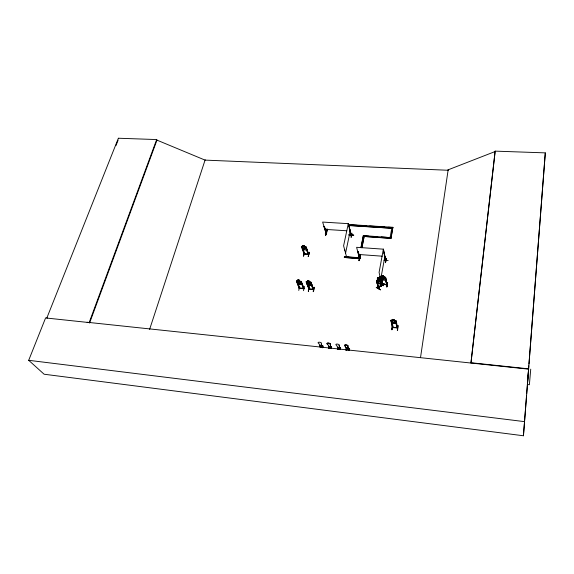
<?xml version="1.0" encoding="UTF-8"?>
<svg xmlns="http://www.w3.org/2000/svg" width="574" height="574" viewBox="0 0 574 574"><rect width="100%" height="100%" fill="white"/><g stroke="black" fill="none" stroke-linecap="round" stroke-linejoin="round"><path stroke-width="0.86" d="M526.674 393.778L545.3 152.871L495.14 151.134L495.132 151.529L448.086 169.847L448.021 170.256M381.38 283.326L381.466 282.946M351.073 235.39L351.137 234.996M346.61 257.181L346.825 256.564L346.875 257.195M351.238 235.397L348.318 223.544L343.596 245.83L346.646 257.224L346.832 256.621M47.391 318.039L45.626 317.853L28.7 360.307L44.112 374.226L523.438 435.766L526.537 395.565M527.37 384.716L528.826 365.767M528.97 363.988L545.3 152.871M523.438 435.766L528.647 369.161L87.105 322.258M379.83 280.822L379.959 279.588L379.909 280.844L377.692 283.807L379.859 280.822L377.649 283.786L377.154 283.326M530.735 369.168L529.379 384.738L527.384 384.515M378.976 283.685C395.127 284.517 368.149 282.602 384.013 283.735M349.092 257.669C343.84 255.466 341.508 258.257 349.1 257.296M495.032 152.419L470.96 363.033L495.14 151.134M376.307 287.402L380.519 289.669M381.323 284.503L378.496 288.306M378.754 287.94L377.197 281.325L376.788 281.59L378.553 288.55L381.38 284.754L379.615 277.816L381.05 285.156L381.158 284.403M420.534 357.487L448.151 169.847L448.086 170.263L205.054 160.11L156.967 140.121L156.673 139.561L118.373 138.234L46.81 318.075L89.171 322.574L89.573 323.026L156.967 140.121M393.011 327.41C391.016 327.976 398.908 327.489 397.689 328.027L396.132 320.801L394.331 320.342M395.78 321.304L396.261 321.347L395.78 321.304L397.065 327.761M397.308 330.294L398.055 325.465L397.595 330.308M395.515 320.457L390.908 320.299L392.415 327.309M391.396 322.473L392.2 323.363L396.239 323.722M396.591 323.026L396.225 323.772M392.58 320.227L391.461 320.07M392.164 323.384L391.454 322.48M392.573 325.071L391.784 329.749L392.594 325.056M392.02 329.756L392.817 324.963M391.518 321.067L391.073 320.852L391.547 320.902L392.982 327.567L392.501 327.108M384.745 257.669C385.742 260.216 384.58 260.668 385.785 260.345M381.681 283.004L381.617 283.649L379.084 272.435L383.389 249.059L385.807 260.675L385.355 260.661M384.315 254.304L385.728 260.94L383.346 249.173L356.612 247.301L359.525 258.752L360.085 258.616L359.618 258.759M385.807 260.567L385.678 260.237M379.88 276.697L380.131 276.309L381.445 283.635L380.131 276.309M384.3 253.428C384.444 254.289 383.475 252.912 384.271 253.579M386.625 284.46L382.205 284.467L380.576 276.833L385.541 277.264L387.199 284.84L386.646 284.819L386.611 284.388L387.177 284.439M387.572 282.422L386.826 286.964L387.601 282.43M387.672 282.552L386.826 286.964M385.19 277.909L385.685 277.794L385.19 277.909L386.639 284.79M385.706 280.37L381.789 280.055L381.036 279.115L381.789 280.055M382.176 276.725C381.552 274.372 384.042 276.711 384.652 277.156L385.003 278.756L384.315 279.373L382.758 279.251L381.775 278.498L381.409 276.898L382.184 276.675L381.99 275.814M382.313 282.114L381.495 286.526L382.291 282.128M380.505 276.862L382.241 284.274M382.557 284.238L381.143 277.429L380.684 277.393L381.114 277.579L382.664 284.467M390.908 238.224L364.117 236.452L390.951 238.447L392.874 227.304L348.231 224.52M390.951 238.447L392.874 227.304M347.686 348.153L347.543 347.794L347.535 348.303M348.066 348.633L347.858 347.844L348.066 348.633L347.277 348.554M348.346 349.379L347.715 346.337A1.787 0.732 10.9 0 0 347.342 345.239A1.787 0.732 10.9 0 0 344.888 345.003A1.787 0.732 10.9 0 0 345.261 346.108L346.639 349.114L348.346 349.379L347.701 346.438A1.787 0.732 10.9 0 0 347.327 345.34A1.787 0.732 10.9 0 0 344.866 345.103A1.787 0.732 10.9 0 0 345.247 346.208L346.624 349.214M346.495 348.052L346.366 349.681L348.547 349.896L348.877 348.282L348.741 350.456M348.547 349.896L348.877 348.282M348.59 350.484L348.841 348.741L349.243 348.784L348.92 350.52L349.236 348.784M380.677 279.438L384.896 256.269M346.007 350.248L346.294 348.038M346.158 350.219L346.431 348.432M346.287 350.276L346.603 348.547L346.337 350.284M346.509 350.298L346.761 348.554M346.66 350.262L346.933 348.483M347.363 348.734L347.543 348.382M339.944 347.715L339.607 349.487L340.296 347.378L340.16 349.537M339.944 349.559L340.296 347.378M340.009 349.573L340.439 347.765L340.339 349.609M337.727 347.134L337.39 349.336L337.878 347.528L338.265 347.657L337.942 349.387M337.77 349.372L338.043 347.471M337.892 349.379L338.373 347.579L338.086 349.351M339.112 347.227L338.911 347.22M339.256 347.055L339.499 347.722M359.059 260.632L359.869 256.42M358.19 251.706L357.774 251.534L359.991 258.774L359.496 258.307M329.218 348.411L329.512 346.639M330.136 344.493L330.122 344.594A1.772 0.725 11.5 0 0 329.706 343.496A1.772 0.725 11.5 0 0 327.28 343.266A1.772 0.725 11.5 0 0 327.697 344.364L327.718 344.264A1.772 0.725 11.5 0 1 327.295 343.166A1.772 0.725 11.5 0 1 329.727 343.396A1.772 0.725 11.5 0 1 330.136 344.493L330.882 347.528L329.182 347.363L327.718 344.264M331.456 348.662L331.564 346.825L331.069 346.782L330.724 348.54L331.212 346.416L331.607 346.875L331.27 348.597M331.083 348.038L328.608 347.492L331.083 348.038L331.413 346.438M331.126 348.626L331.399 346.897M328.507 348.382L328.859 346.194L328.852 348.425L329.246 346.703L328.859 346.194M328.572 348.396L329.06 346.215M328.723 348.361L329.189 346.703M348.935 234.996L353.735 235.125L348.978 234.838M360.551 254.361L359.711 258.58L346.789 257.626L359.769 258.795L360.608 254.576M361.957 247.781L364.275 235.663L361.907 247.559M322.057 346.596L320.364 346.431L322.057 346.596L321.232 343.661A1.765 0.725 11.7 0 0 320.794 342.563A1.765 0.725 11.7 0 0 318.383 342.334A1.765 0.725 11.7 0 0 318.821 343.431L320.364 346.431M321.949 347.607C321.799 344.565 323.628 345.577 322.624 347.722L322.968 346.007M322.079 347.672L322.473 345.957L322.086 345.914M322.129 347.679L322.588 345.505M322.301 347.693L322.739 345.935M322.445 347.657L322.581 345.964M351.403 235.362C351.288 235.261 351.188 235.283 350.965 235.175M351.812 233.123L351.259 237.327M359.604 254.289L358.987 257.905M360.967 247.494L363.342 235.598L390.141 237.586M359.152 257.059L359.661 254.512M361.017 247.717L363.342 235.598M319.783 346.56L320.242 345.283L320.113 346.897L322.323 346.804L322.48 347.198L319.948 346.954L319.983 346.581M321.54 345.182L320.787 344.996M350.901 234.917L350.965 235.376L349.86 231.064M344.902 249.819L344.658 250.185M349.25 228.387L349.494 228.029L351.144 235.649M346.847 257.841L346.954 256.808L359.876 257.762M345.613 252.983L350.24 230.884M306.645 250.042L306.832 249.195M306.882 249.202L306.695 250.07L303.058 249.805L302.233 248.865L303.072 249.762M347.622 348.138L347.55 348.016M302.082 283.585L301.845 284.388L298.179 284.101L297.368 283.19M326.025 233.195L325.48 235.627L326.57 231.595M325.688 235.613L326.376 231.587M349.329 228.022L351.31 235.663L348.274 223.659L322.631 222.066L326.161 233.697L326.635 233.331L326.176 233.718L326.62 233.74L324.461 226.407L324.037 226.378L326.685 233.726L326.176 233.467M327.388 229.256L326.276 234.17L325.365 234.113L326.412 228.976M325.365 234.113L325.738 232.477M313.612 289.196L313.11 289.124L313.139 289.569L310.706 282.846L311.18 282.731L310.706 282.846M326.276 234.17L327.316 229.033M314.15 287.215L313.146 291.549M313.447 291.692L314.444 287.366M311.56 285.163C310.534 286.735 305.268 282.882 307.858 284.919L311.61 285.192L311.79 284.453M307.721 281.64L307.025 281.848L307.607 283.405L308.654 284.137L310.147 284.266L310.699 283.664L308.948 280.901L307.341 280.765L307.657 281.604M308.303 291.126L309.278 286.799M310.34 281.856L310.979 282.171L313.669 289.59L310.914 282.229L306.609 281.569L306.15 281.812L308.934 289.224C308.489 288.048 309.716 289.676 309.271 288.822M308.36 291.269L309.3 286.799L308.31 291.126M306.803 282.516L306.401 282.329L309.271 289.231L313.103 289.217M303.481 288.292L304.069 288.607L299.197 288.112M306.15 281.812L307.061 284.001M299.714 288.005L299.664 288.428L297.117 281.554L296.679 281.518L299.241 288.349M303.976 288.579L301.214 281.353L296.435 280.951L299.284 288.392L304.033 288.758M308.173 254.325L308.69 254.182M304.112 253.801C304.198 254.533 303.725 253.615 308.64 254.612L306.064 246.87L308.747 254.576L308.26 254.397M308.281 256.571L309.192 252.302L308.252 256.435M297.906 280.794L297.289 281.038L297.899 282.587L298.954 283.319L300.439 283.448L300.97 282.846L299.176 280.083L297.576 279.954L297.963 280.873M298.753 290.43L299.714 285.981M299.305 288.37L299.219 287.926M300.955 282.028L301.429 281.913L300.955 282.028L303.409 288.471M304.378 246.497L304.077 245.579C300.489 245.744 304.744 244.696 304.335 246.519M296.421 281.002L296.909 280.736M297.117 281.554L296.643 281.669M303.589 256.219L304.5 251.964L303.531 256.076M297.31 283.233L298.2 284.08L301.859 284.338M305.798 247.566L306.265 247.451L305.798 247.566L308.31 254.591M304.471 253.873L304.521 254.304L304.428 253.844M301.816 246.318L306.05 246.92M302.046 247.15L301.587 247.265L302.046 247.15L304.579 254.268M302.821 246.382L302.584 245.5M311.553 285.206L311.747 284.403M149.599 329.411L205.183 159.737M89.171 322.574L156.673 139.561M115.891 145.703L118.072 140.321M385.656 280.342L386.044 279.516L385.484 277.271M385.534 260.331L385.757 260.897M377.505 279.502L377.096 280.421L377.47 282.013L378.101 282.064L379.299 279.574L378.926 277.974L378.388 278.318M378.797 287.947L378.575 288.507M381.279 284.525L378.352 288.134M396.182 323.743L396.541 322.961M376.286 287.287L380.411 289.813M380.404 289.848L376.307 287.38M383.547 285.594L379.335 283.362M378.646 287.868L380.863 284.898M377.312 278.684C379.644 276.187 376.537 278.261 377.513 279.545M381.129 284.446L379.428 277.292L376.587 281.088L377.175 283.398M377.549 279.531L376.63 281.117L378.374 288.471M381.05 285.156L379.766 277.895M392.473 327.309L397.524 327.804M303.919 288.543L301.163 281.36M378.61 288.112L377.046 281.246M383.425 285.752L379.149 283.441M386.668 284.639L385.219 277.751M387.077 284.604L385.491 277.228M382.133 284.022L382.643 284.065M359.589 258.314L359.769 258.795M326.24 233.561L324.037 226.378M301.859 246.296L301.379 246.583L304.148 254.282M390.959 320.371L391.482 320.156M348.382 348.705L348.734 348.741M302.893 246.375L302.218 246.612L302.807 248.233L303.833 248.98L305.275 249.08L305.806 248.449L305.232 246.82L304.349 246.476M392.652 320.213L391.841 320.4L392.178 321.914L393.19 322.645L394.804 322.796L395.536 322.229L395.206 320.715L394.273 320.364M359.066 260.625L359.898 256.406L359.059 260.74M303.639 288.55L300.991 281.877M313.562 289.605L308.848 289.196M348.899 234.909L353.699 235.347M350.965 224.915L357.207 225.302M359.876 225.467L366.119 225.855M369.685 226.077L375.927 226.472M378.596 226.637L384.838 227.024M388.404 227.247L392.917 227.526M348.963 225.352L391.827 228.258L349.021 225.582M324.877 229.363L346.71 230.77M363.392 235.821L368.773 236.179M372.339 236.409L377.678 236.761M381.244 236.997L386.582 237.349M325.3 233.891L326.211 233.948M349.136 257.439L344.292 257.102L349.121 257.482M359.597 258.587L360.034 258.616L358.219 251.563M384.035 260.388L388.175 260.51M358.463 254.469L382.219 256.191M347.88 257.087L353.046 257.468M354.768 257.597L359.073 257.913M304.55 253.945L308.195 254.217M308.719 254.411L303.976 254.002M382.205 284.209L387.228 284.682M382.212 284.431L387.149 284.833M297.633 280.033L299.119 280.155M307.391 280.844L308.891 280.973M299.284 287.94L299.664 287.997M299.743 288.069L303.467 288.392M392.458 319.445L394.087 319.596M347.299 348.44L349.014 348.683M329.203 347.27L330.904 347.428M338.072 348.21L339.786 348.368M348.44 349.573L348.777 349.989L346.05 349.344M393.025 327.245L397.093 327.639M470.945 362.725L528.676 368.852M28.7 360.307L524.607 421.646M308.812 288.952L313.698 289.44M386.252 258.458L385.419 262.583M303.502 290.709L304.536 286.404M309.207 252.302L308.295 256.535M309.314 289.038L306.839 282.365M379.062 277.386L378.438 278.347L378.216 277.393M346.56 256.958L347.019 257.023M351.848 233.231L351.008 237.191M381.036 279.115L381.825 280.033M392.508 327.524L390.908 320.299M313.189 289.561L310.742 282.695M118.373 138.234L118.696 138.779M297.963 280.148L298.925 280.227M299.133 280.112L299.449 280.995M307.721 280.959L308.69 281.038M307.406 280.801L307.707 281.683M308.905 280.923L309.207 281.812M337.799 348.777L337.483 348.44L340.195 349.078L340.095 347.356M302.52 245.464L302.885 246.418M305.834 247.423L308.31 254.397M379.428 277.292L379.974 279.646M391.547 320.902L393.032 327.575M392.788 319.56L393.836 319.653M392.638 320.263L392.408 319.359L394.144 319.575L394.266 320.414M383.611 275.915L383.791 276.826M395.759 321.469L397.1 327.969M396.067 320.852L396.534 323.011M384.243 254.691L385.549 260.969M389.954 238.16L391.97 227.469M386.159 258.329L385.52 262.713L386.194 258.343M339.076 345.433L339.062 345.534A1.779 0.732 11.2 0 0 338.667 344.436A1.779 0.732 11.2 0 0 336.228 344.199A1.779 0.732 11.2 0 0 336.622 345.304L338.057 348.303L339.765 348.468L339.076 345.433M330.394 346L330.624 346.789L330.394 346M378.065 277.816L377.563 278.864L378.065 277.816M378.453 278.605L377.57 279.789L377.943 281.382L378.826 280.205L378.453 278.605M303.833 245.729L302.893 245.665L303.833 245.729M304.45 246.77L303 246.662L303.581 248.284L305.031 248.391L304.45 246.77M383.31 276.058L382.306 275.979L383.31 276.058M383.812 277.084L382.248 276.962L382.607 278.562L384.164 278.691L383.812 277.084M299.571 281.224L298.085 281.102L298.695 282.659L300.173 282.781L299.571 281.224M309.321 282.042L307.822 281.913L308.41 283.477L309.903 283.599L309.321 282.042M394.338 320.636L392.709 320.479L393.046 322L394.668 322.15L394.338 320.636"/></g></svg>
